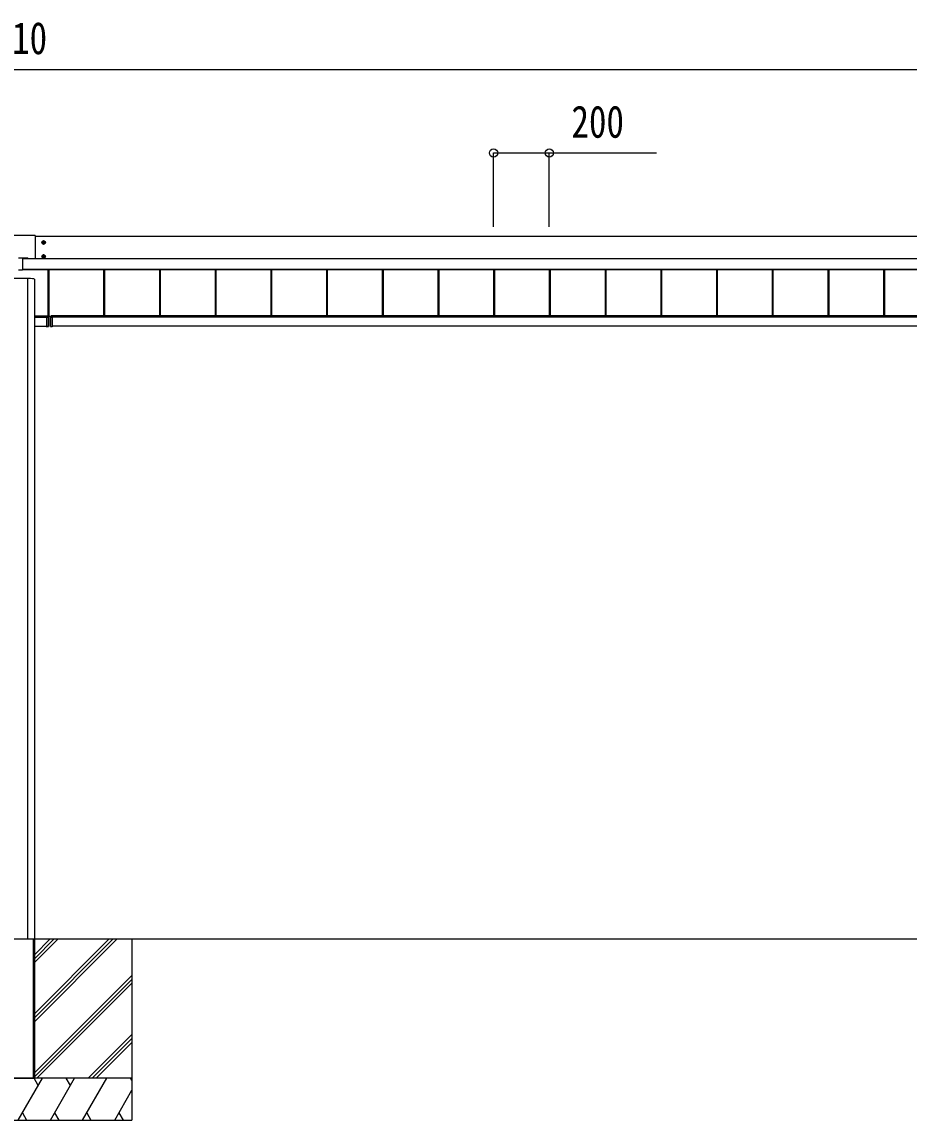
# Model space of a CAD drawing. Units: millimetres, scale not verified. Extents: x -14718 to 14718, y -10395 to 10395.
# Drawn here: x -6802 to -3617, y -7998 to -4056 of the extents above; entities that cross this region are included whole.
import ezdxf
from ezdxf.enums import TextEntityAlignment as Align

# ---------------------------------------------------------------- set-up
doc = ezdxf.new("R2010")
doc.units = ezdxf.units.MM
doc.header["$LTSCALE"] = 50
doc.layers.add('0-4_YKK_A1', color=4, linetype='Continuous')
doc.layers.add('0-5_YKK_D', color=6, linetype='Continuous')
doc.styles.add('ＭＳ ゴシック', font='')
doc.styles.get('ＭＳ ゴシック').set_extended_font_data('MS Gothic')

msp = doc.modelspace()

# ---------------------------------------------------------------- linework, layer by layer
at = {"layer": '0-4_YKK_A1'}
for p, q in [((-6755.43, -4822.15), (-6859.43, -4822.15)), ((-6754.43, -4823.15), (-6754.43, -4904.81)), ((-1660.43, -4826.37), (-6754.43, -4826.37)), ((-6726.71, -4847.35), (-6727.43, -4847.35)), ((-6724.43, -4855.36), (-6724.43, -4840.86)), ((-6731.68, -4848.11), (-6717.18, -4848.11)), ((-6722.15, -4848.87), (-6721.43, -4848.87)), ((-6814.93, -4902.31), (-6799.93, -4902.31)), ((-6799.93, -4902.31), (-6799.93, -4947.45)), ((-6799.93, -4902.48), (-6780.93, -4902.48)), ((-6799.93, -4904.48), (-6780.93, -4904.48)), ((-6799.93, -4904.81), (-1508.93, -4904.81)), ((-6799.93, -4905.29), (-1508.93, -4905.29)), ((-6780.93, -4904.81), (-6780.93, -4902.48)), ((-6731.68, -4898.08), (-6717.18, -4898.08)), ((-6726.71, -4897.32), (-6727.43, -4897.32)), ((-6724.43, -4905.33), (-6724.43, -4890.83)), ((-6722.15, -4898.84), (-6721.43, -4898.84)), ((-6799.93, -4947.45), (-6814.93, -4947.45)), ((-6799.93, -4944.26), (-1508.93, -4944.26)), ((-6799.93, -4944.78), (-1508.93, -4944.78)), ((-1508.93, -4944.92), (-6799.93, -4944.92)), ((-6708.93, -4944.92), (-6708.93, -5112.71)), ((-6708.53, -4944.92), (-6708.53, -5112.71)), ((-6705.93, -4944.92), (-6705.93, -5112.71)), ((-6508.93, -4944.92), (-6508.93, -5111.15)), ((-6506.33, -4944.92), (-6506.33, -5111.15)), ((-6505.93, -4944.92), (-6505.93, -5111.15)), ((-6308.93, -4944.92), (-6308.93, -5111.15)), ((-6306.33, -4944.92), (-6306.33, -5111.15)), ((-6305.93, -4944.92), (-6305.93, -5111.15)), ((-6108.93, -4944.92), (-6108.93, -5111.15)), ((-6106.33, -4944.92), (-6106.33, -5111.15)), ((-6105.93, -4944.92), (-6105.93, -5111.15)), ((-5908.93, -4944.92), (-5908.93, -5111.15)), ((-5906.33, -4944.92), (-5906.33, -5111.15)), ((-5905.93, -4944.92), (-5905.93, -5111.15)), ((-5708.93, -4944.92), (-5708.93, -5111.15)), ((-5706.33, -4944.92), (-5706.33, -5111.15)), ((-5705.93, -4944.92), (-5705.93, -5111.15)), ((-5508.93, -4944.92), (-5508.93, -5111.15)), ((-5506.33, -4944.92), (-5506.33, -5111.15)), ((-5505.93, -4944.92), (-5505.93, -5111.15)), ((-5308.93, -4944.92), (-5308.93, -5111.15)), ((-5306.33, -4944.92), (-5306.33, -5111.15)), ((-5305.93, -4944.92), (-5305.93, -5111.15)), ((-5108.93, -4944.92), (-5108.93, -5111.15)), ((-5106.33, -4944.92), (-5106.33, -5111.15)), ((-5105.93, -4944.92), (-5105.93, -5111.15)), ((-4908.93, -4944.92), (-4908.93, -5111.15)), ((-4906.33, -4944.92), (-4906.33, -5111.15)), ((-4905.93, -4944.92), (-4905.93, -5111.15)), ((-4708.93, -4944.92), (-4708.93, -5111.15)), ((-4706.33, -4944.92), (-4706.33, -5111.15)), ((-4705.93, -4944.92), (-4705.93, -5111.15)), ((-4508.93, -4944.92), (-4508.93, -5111.15)), ((-4506.33, -4944.92), (-4506.33, -5111.15)), ((-4505.93, -4944.92), (-4505.93, -5111.15)), ((-4308.93, -4944.92), (-4308.93, -5111.15)), ((-4306.33, -4944.92), (-4306.33, -5111.15)), ((-4305.93, -4944.92), (-4305.93, -5111.15)), ((-4108.93, -4944.92), (-4108.93, -5111.15)), ((-4106.33, -4944.92), (-4106.33, -5111.15)), ((-4105.93, -4944.92), (-4105.93, -5111.15)), ((-3908.93, -4944.92), (-3908.93, -5111.15)), ((-3906.33, -4944.92), (-3906.33, -5111.15)), ((-3905.93, -4944.92), (-3905.93, -5111.15)), ((-3708.93, -4944.92), (-3708.93, -5111.15)), ((-3706.33, -4944.92), (-3706.33, -5111.15)), ((-3705.93, -4944.92), (-3705.93, -5111.15)), ((-6782.62, -4977.12), (-6782.62, -7347.5)), ((-6757.43, -4978.86), (-6757.43, -7343.5)), ((-6757.43, -5111.15), (-6709.43, -5111.15)), ((-6757.43, -5113.15), (-6709.43, -5113.15)), ((-6757.43, -5116.02), (-6713.43, -5116.02)), ((-6713.43, -5115.78), (-6713.43, -5115.98)), ((-6707.71, -5115.79), (-6713.43, -5115.78)), ((-6713.43, -5116.28), (-6707.23, -5116.29)), ((-6709.43, -5111.15), (-6709.43, -5115.79)), ((-6709.43, -5112.71), (-6697.43, -5112.71)), ((-6707.71, -5113.21), (-6707.71, -5115.79)), ((-6707.71, -5113.21), (-6707.43, -5113.21)), ((-6707.71, -5115.79), (-6707.43, -5115.79)), ((-6707.23, -5115.99), (-6707.23, -5115.99)), ((-6707.21, -5112.71), (-6706.93, -5112.71)), ((-6707.21, -5116.29), (-6706.93, -5116.29)), ((-6706.93, -5116.29), (-6706.93, -5112.71)), ((-6706.93, -5149.38), (-6706.93, -5116.29)), ((-6699.93, -5116.29), (-6699.93, -5112.71)), ((-6699.65, -5112.71), (-6699.93, -5112.71)), ((-6699.93, -5149.38), (-6699.93, -5116.29)), ((-6699.65, -5116.29), (-6699.93, -5116.29)), ((-6699.63, -5115.99), (-6699.63, -5115.99)), ((-6693.43, -5116.28), (-6699.63, -5116.29)), ((-6699.15, -5113.21), (-6699.43, -5113.21)), ((-6699.15, -5115.79), (-6699.43, -5115.79)), ((-6699.15, -5113.21), (-6699.15, -5115.79)), ((-6699.15, -5115.79), (-6693.43, -5115.78)), ((-1657.43, -5111.15), (-6697.43, -5111.15)), ((-6697.43, -5111.15), (-6697.43, -5115.79)), ((-1657.43, -5113.15), (-6697.43, -5113.15)), ((-6693.43, -5115.78), (-6693.43, -5115.98)), ((-1657.43, -5116.02), (-6693.43, -5116.02)), ((-6757.43, -5147.5), (-6713.43, -5147.5)), ((-6713.43, -5150.06), (-6707.21, -5149.68)), ((-6713.43, -5149.76), (-6713.43, -5150.06)), ((-6706.93, -5149.38), (-6707.21, -5149.38)), ((-6699.93, -5149.38), (-6699.65, -5149.38)), ((-6693.43, -5150.06), (-6699.65, -5149.68)), ((-1658.28, -5147.5), (-6693.43, -5147.5)), ((-6693.43, -5149.76), (-6693.43, -5150.06)), ((-11957.43, -7347.5), (-1107.43, -7347.5)), ((-6857.13, -7347.5), (-6757.73, -7347.5)), ((-6761.43, -7347.5), (-6761.43, -7847.5)), ((-6759.93, -7347.5), (-6759.93, -7847.5)), ((-6757.43, -7343.5), (-6757.43, -7847.5)), ((-6757.43, -7347.5), (-6757.43, -7847.5)), ((-6757.43, -7432.5), (-6672.43, -7347.5)), ((-6757.43, -7418.36), (-6686.57, -7347.5)), ((-6757.43, -7404.21), (-6700.72, -7347.5)), ((-6757.43, -7644.63), (-6460.34, -7347.54)), ((-6757.43, -7630.49), (-6474.48, -7347.54)), ((-6757.43, -7616.35), (-6488.62, -7347.54)), ((-6407.43, -7347.5), (-6407.43, -7997.5)), ((-6757.43, -7828.48), (-6407.43, -7478.48)), ((-6757.43, -7842.62), (-6407.43, -7492.62)), ((-6748.17, -7847.5), (-6407.43, -7506.76)), ((-6564.32, -7847.5), (-6407.43, -7690.61)), ((-6550.18, -7847.5), (-6407.43, -7704.75)), ((-6536.04, -7847.5), (-6407.43, -7718.89)), ((-6407.43, -7847.5), (-7207.43, -7847.5)), ((-6407.43, -7847.5), (-7207.43, -7847.5)), ((-6857.43, -7847.5), (-6757.43, -7847.5)), ((-6815.44, -7997.5), (-6728.84, -7847.5)), ((-6743.84, -7873.48), (-6758.84, -7847.5)), ((-6699.97, -7997.5), (-6613.37, -7847.5)), ((-6628.37, -7873.48), (-6643.37, -7847.5)), ((-6584.5, -7997.5), (-6497.9, -7847.5)), ((-6407.43, -7856.16), (-6412.43, -7847.5)), ((-6469.03, -7997.5), (-6407.43, -7890.8)), ((-7207.43, -7997.5), (-6407.43, -7997.5)), ((-6800.44, -7971.52), (-6785.44, -7997.5)), ((-6684.98, -7971.52), (-6669.98, -7997.5)), ((-6569.5, -7971.52), (-6554.51, -7997.5)), ((-6454.03, -7971.52), (-6439.04, -7997.5))]:
    msp.add_line(p, q, dxfattribs=at)
for points in [[(-6724.43, -4842.34), (-6729.43, -4845.22), (-6729.43, -4851), (-6724.43, -4853.88), (-6719.43, -4851), (-6719.43, -4845.22)], [(-6724.43, -4892.31), (-6729.43, -4895.19), (-6729.43, -4900.97), (-6724.43, -4903.85), (-6719.43, -4900.97), (-6719.43, -4895.19)]]:
    msp.add_lwpolyline(points, close=True, dxfattribs=at)
for points in [[(-6727.43, -4847.35), (-6727.43, -4848.87), (-6726.71, -4848.87)], [(-6723.67, -4845.83), (-6723.67, -4845.11), (-6725.19, -4845.11), (-6725.19, -4845.83)], [(-6721.43, -4848.87), (-6721.43, -4847.35), (-6722.15, -4847.35)], [(-6725.19, -4850.39), (-6725.19, -4851.11), (-6723.67, -4851.11), (-6723.67, -4850.39)], [(-6727.43, -4897.32), (-6727.43, -4898.84), (-6726.71, -4898.84)], [(-6723.67, -4895.8), (-6723.67, -4895.08), (-6725.19, -4895.08), (-6725.19, -4895.8)], [(-6725.19, -4900.36), (-6725.19, -4901.08), (-6723.67, -4901.08), (-6723.67, -4900.36)], [(-6721.43, -4898.84), (-6721.43, -4897.32), (-6722.15, -4897.32)], [(-6707.25, -5115.99), (-6713.43, -5115.98), (-6713.43, -5116.28), (-6713.43, -5149.76)], [(-6707.21, -5116.29), (-6707.21, -5149.38), (-6713.43, -5149.76)], [(-6707.43, -5115.81), (-6707.43, -5115.79), (-6707.43, -5113.21)], [(-6707.23, -5115.99), (-6707.23, -5115.99), (-6707.24, -5115.99)], [(-6699.65, -5116.29), (-6699.65, -5149.38), (-6693.43, -5149.76)], [(-6699.63, -5115.99), (-6699.63, -5115.99), (-6699.62, -5115.99)], [(-6699.61, -5115.99), (-6693.43, -5115.98), (-6693.43, -5116.28), (-6693.43, -5149.76)], [(-6699.43, -5115.81), (-6699.43, -5115.79), (-6699.43, -5113.21)], [(-6857.13, -7347.5), (-6757.73, -7347.5), (-6757.43, -7347.5)]]:
    msp.add_lwpolyline(points, dxfattribs=at)
for centre, radius in [((-6724.43, -4848.11), 6.25), ((-6724.43, -4848.11), 5), ((-6724.43, -4898.08), 6.25), ((-6724.43, -4898.08), 5)]:
    msp.add_circle(centre, radius, dxfattribs=at)
for centre, radius, start, end in [((-6755.43, -4823.15), 1, 0.01746, 90.01745), ((-6724.43, -4848.11), 5.58, 153.74848, 206.25152), ((-6724.43, -4848.11), 5.58, 93.74848, 146.25152), ((-6726.71, -4845.83), 1.52, 270, 0), ((-6724.43, -4848.11), 5.58, 33.74848, 86.25152), ((-6722.15, -4845.83), 1.52, 180, 270), ((-6724.43, -4848.11), 5.58, 333.74848, 26.25152), ((-6724.43, -4848.11), 5.58, 213.74848, 266.25152), ((-6726.71, -4850.39), 1.52, 0, 90), ((-6724.43, -4848.11), 5.58, 273.74848, 326.25152), ((-6722.15, -4850.39), 1.52, 90, 180), ((-6724.43, -4898.08), 5.58, 153.74848, 206.25152), ((-6724.43, -4898.08), 5.58, 93.74848, 146.25152), ((-6724.43, -4898.08), 5.58, 213.74848, 266.25152), ((-6726.71, -4895.8), 1.52, 270, 0), ((-6726.71, -4900.36), 1.52, 0, 90), ((-6724.43, -4898.08), 5.58, 33.74848, 86.25152), ((-6724.43, -4898.08), 5.58, 273.74848, 326.25152), ((-6722.15, -4895.8), 1.52, 180, 270), ((-6722.15, -4900.36), 1.52, 90, 180), ((-6724.43, -4898.08), 5.58, 333.74848, 26.25152), ((-6707.64, -5117.78), 1.98, 83.79926, 91.95127), ((-6707.25, -5116.29), 0.3, 87.77338, 89.77816), ((-6707.25, -5116.14), 0.141, 85.77463, 89.9759), ((-6708.48, -5116.22), 1.25, 356.45735, 10.27369), ((-6708.44, -5116.17), 1.21, 354.17006, 8.37745), ((-6708.56, -5112.78), 1.35, 350.09675, 2.91202), ((-6707.23, -5112.71), 0.3, 269.98255, 359.98254), ((-6707.23, -5116.29), 0.3, 0, 89.87763), ((-6708.43, -5116.22), 1.22, 356.27163, 10.47203), ((-6699.63, -5112.71), 0.3, 180.01746, 270.01745), ((-6699.63, -5116.29), 0.3, 90.12237, 180), ((-6698.44, -5116.22), 1.22, 169.52797, 183.72837), ((-6698.3, -5112.78), 1.35, 177.08798, 189.90325), ((-6698.42, -5116.17), 1.21, 171.62255, 185.82994), ((-6698.38, -5116.22), 1.25, 169.72631, 183.54265), ((-6699.61, -5116.29), 0.3, 90.22184, 92.22662), ((-6699.61, -5116.14), 0.141, 90.0241, 94.22537), ((-6699.22, -5117.78), 1.98, 88.04873, 96.20074), ((-6707.23, -5149.38), 0.3, 273.5, 0), ((-6708.44, -5149.53), 1.24, 353.06854, 6.93146), ((-6699.63, -5149.38), 0.3, 180, 266.5), ((-6698.42, -5149.53), 1.24, 173.06854, 186.93146)]:
    msp.add_arc(centre, radius, start, end, dxfattribs=at)
for centre, major_axis, ratio, start_param, end_param in [((-6807.43, -4978.86), (50, 0), 0.04, 6.2831853, 9.424778), ((-6707.21, -5113.21), (-0.301, 0.4), 0.997782, 5.6362522, 7.2070486), ((-6707.73, -5115.79), (-0.001, 0.2), 0.09157, 4.6769241, 4.7117655), ((-6707.23, -5115.79), (0.482, 0.007), 0.414889, 3.1353871, 4.6694768), ((-6707.23, -5113.21), (-0.108, 0.169), 0.994155, 5.7105836, 7.28138), ((-6707.23, -5115.79), (0.145, 0.15), 0.921201, 2.3804184, 3.9145081), ((-6707.21, -5115.79), (-0.301, 0.4), 0.997782, 2.4579529, 2.4946596), ((-6699.65, -5113.21), (0.301, 0.4), 0.997782, 5.3593221, 6.9301184), ((-6699.65, -5115.79), (0.301, 0.4), 0.997782, 3.7885257, 3.8252324), ((-6699.63, -5113.21), (0.108, 0.169), 0.994155, 5.2849907, 6.855787), ((-6699.63, -5115.79), (-0.145, 0.15), 0.921201, 2.3686772, 3.9027669), ((-6699.63, -5115.79), (-0.482, 0.007), 0.414889, 1.6137085, 3.1477982), ((-6699.13, -5115.79), (0.001, 0.2), 0.09157, 1.5714198, 1.6062613)]:
    msp.add_ellipse(centre, major_axis=major_axis, ratio=ratio, start_param=start_param, end_param=end_param, dxfattribs=at)
at = {"layer": '0-5_YKK_D'}
for p, q in [((-11937.43, -4226.37), (-1677.43, -4226.37)), ((-5108.93, -4791.21), (-5108.93, -4525.37)), ((-4908.93, -4791.21), (-4908.93, -4525.37))]:
    msp.add_line(p, q, dxfattribs=at)
msp.add_lwpolyline([(-5108.93, -4526.37), (-4908.93, -4526.37), (-4523.83, -4526.37)], dxfattribs=at)
for centre in [(-5108.93, -4526.37), (-4908.93, -4526.37)]:
    msp.add_circle(centre, 14.88, dxfattribs=at)

# ---------------------------------------------------------------- texts
at = {"layer": '0-5_YKK_D', "style": 'ＭＳ ゴシック', "width": 0.8}
for s, p in [('D=10610', (-7151.83, -4206.37)), ('200', (-4829.43, -4506.37))]:
    msp.add_text(s, height=115.5, dxfattribs=at).set_placement(p, align=Align.BOTTOM_LEFT)

doc.saveas('drawing.dxf')
